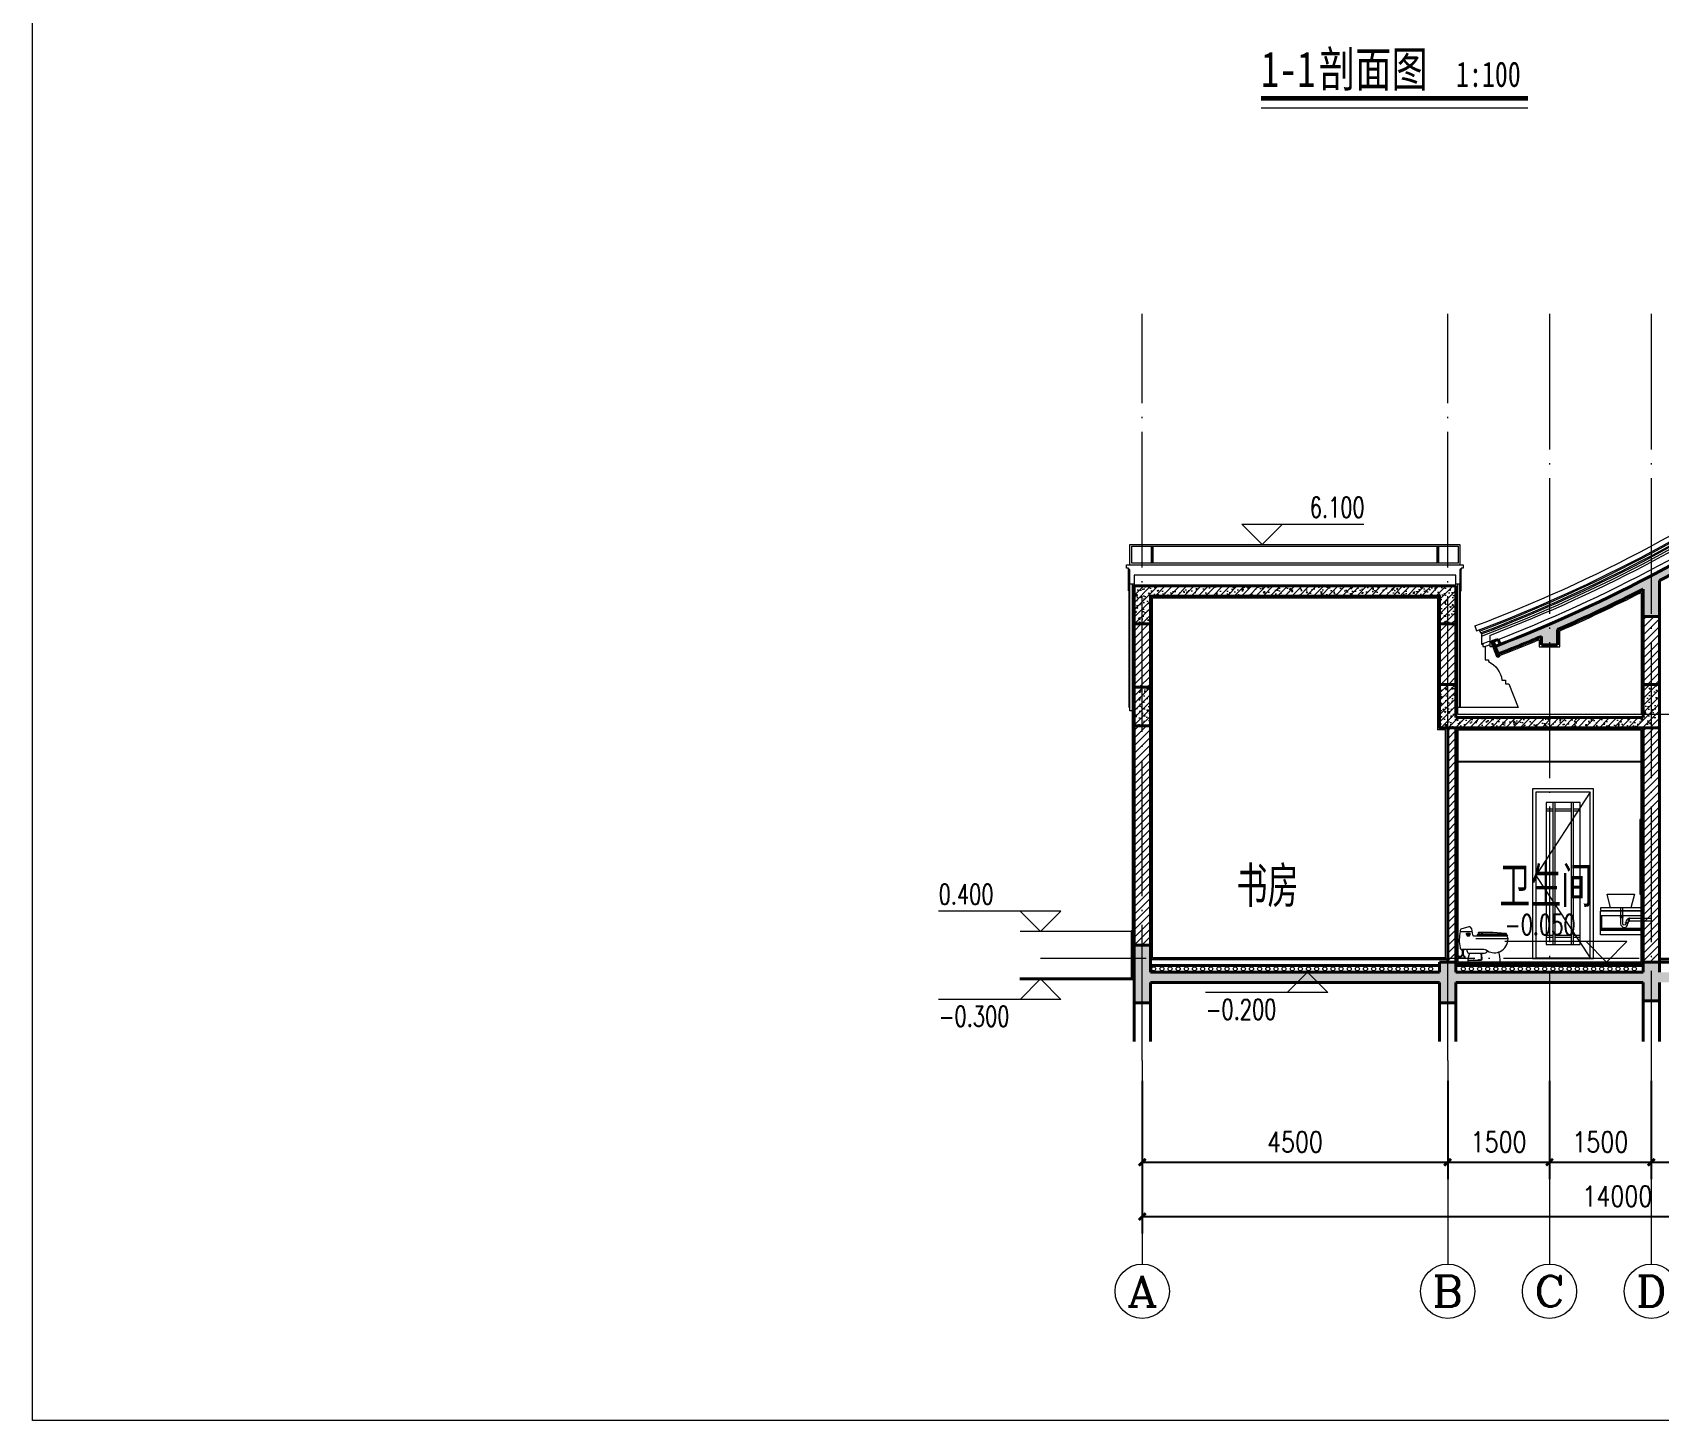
# Model space of a CAD drawing. Extents: x 577108 to 1042908, y 41950 to 81950.
# Drawn here: x 924108 to 948076, y 41950 to 62396 of the extents above; entities that cross this region are included whole.
import ezdxf
from ezdxf.enums import TextEntityAlignment as Align

# ---------------------------------------------------------------- set-up
doc = ezdxf.new("R2010")
doc.units = 0
doc.header["$LTSCALE"] = 1000
doc.header["$MEASUREMENT"] = 0
doc.linetypes.add('DOTE', pattern=[2.42, 2, -0.2, 0.02, -0.2])
doc.layers.get('0').update_dxf_attribs({"linetype": 'CONTINUOUS', "lineweight": 13})
doc.layers.get('Defpoints').update_dxf_attribs({"linetype": 'CONTINUOUS', "lineweight": 5})
for name, color, linetype, lineweight in [('AXIS', 3, 'CONTINUOUS', 15), ('AXIS_TEXT', 7, 'CONTINUOUS', 20), ('DIM_ELEV', 3, 'CONTINUOUS', 15), ('DIM_SYMB', 3, 'CONTINUOUS', 15), ('DOTE', 1, 'DOTE', 0), ('hatch', 8, 'CONTINUOUS', 5), ('LM-1', 7, 'CONTINUOUS', 18), ('LM-L', 7, 'CONTINUOUS', 15), ('LM-S', 8, 'CONTINUOUS', 5), ('PUB_TEXT', 7, 'CONTINUOUS', 20), ('wall', 2, 'CONTINUOUS', 40), ('姓名', 7, 'CONTINUOUS', 15)]:
    doc.layers.add(name, color=color, linetype=linetype, lineweight=lineweight)
doc.styles.add('_TCH_AXIS', font='COMPLEX', dxfattribs={"bigfont": 'GBCBIG'})
doc.styles.add('_TCH_DIM', font='SIMPLEX', dxfattribs={"bigfont": 'GBCBIG'})
doc.styles.add('COMPLEX', font='COMPLEX')
doc.styles.add('DIM_FONT', font='SIMPLEX.shx', dxfattribs={"width": 0.8, "bigfont": 'hztxt.shx'})
doc.styles.add('HZ', font='romanc.shx', dxfattribs={"width": 0.7, "bigfont": 'hzdx.shx'})
doc.styles.add('SIMHEI', font='simhei.ttf', dxfattribs={"width": 0.75, "height": 10})
doc.dimstyles.new('DIMN', dxfattribs={"dimtxt": 300, "dimasz": 100, "dimexe": 250, "dimexo": 300, "dimgap": 150, "dimtad": 1, "dimdec": 0, "dimzin": 0, "dimdsep": 46, "dimtxsty": 'DIM_FONT', "dimblk": 'ARCHTICK', "dimcen": 0.09, "dimclrt": 7, "dimazin": 2, "dimtfac": 1, "dimtdec": 0, "dimtix": 1, "dimtmove": 2, "dimatfit": 3, "dimldrblk": 'ARCHTICK', "dimfxl": 0, "dimtolj": 1, "dimtzin": 0, "dimarcsym": 0})
pattern_1 = [(45, (-205131.74, -412224.52), (-53.0330086, 53.0330086), []), (50, (-205131.74, -412224.52), (215.178055, -18.82564), [22.5, -247.5]), (355, (-205131.74, -412224.52), (-41.6254, 225.65764), [18, -198]), (100.4514, (-205113.8, -412226.09), (173.552815, 206.831863), [19.122057, -210.342634]), (46.1842, (-205131.74, -412164.52), (320.172315, -49.655704), [33.75, -371.25]), (96.6356, (-205105.06, -412168.66), (280.39881, 292.23536), [28.68309, -315.5139]), (351.1842, (-205131.74, -412164.52), (280.39858, 292.23558), [27, -297]), (21, (-205101.74, -412179.52), (179.072116, -120.785667), [22.5, -247.5]), (326, (-205101.74, -412179.52), (72.9946, 217.545014), [18, -198]), (71.4514, (-205086.81, -412189.58), (252.06679, 96.75915), [19.122057, -210.342634]), (37.5, (-205131.74, -412224.52), (3.6479566, 99.868156), [0, -195.6, 0, -201, 0, -198.75]), (7.5, (-205131.74, -412224.52), (78.920861, 118.323514), [0, -114.6, 0, -191.1, 0, -75.75]), (327.5, (-205198.64, -412224.52), (160.146731, -6.7664615), [0, -75, 0, -234, 0, -310.5]), (317.5, (-205228.64, -412224.52), (174.955851, 30.031495), [0, -97.5, 0, -155.4, 0, -220.5])]
pattern_2 = [(45, (-205131.74, -412167.22), (-56.427121, 56.427121), [])]

# ---------------------------------------------------------------- blocks, each defined once
blk = doc.blocks.new('A$C7166272C')
for p, q in [((0.021, 0.388), (0.021, 0.381)), ((0.423, 0.4), (0.428, 0.4)), ((0.705, 0.449), (0.526, 0.449))]:
    blk.add_line(p, q)
for points in [[(0, 0.343), (0.015, 0.381), (0.498, 0.381, 0.452407), (0.518, 0.399), (0.533, 0.488), (0.553, 0.513, -0.046574), (0.578, 0.519), (0.694, 0.485, -0.207476), (0.708, 0.464, -0.204688), (0.704, 0.449, -0.109219), (0.708, 0.21, -0.330637), (0.697, 0.191, -0.214946)], [(0.134, 0.149, -0.02347), (0.117, 0.156, -0.276251), (0, 0.343)], [(0.01, 0.388), (0.425, 0.388), (0.422, 0.404), (0.42, 0.406), (0.032, 0.406, 0.512256), (0.01, 0.388, 34.789207)], [(0.438, 0.431, 0.338278), (0.432, 0.438), (0.227, 0.438), (0.032, 0.424, 0.331183), (0.025, 0.412, 0.92908)], [(0.025, 0.412), (0.341, 0.412), (0.426, 0.423, 1.09972)], [(0.426, 0.423), (0.428, 0.423, 1.09972)], [(0.428, 0.423, 0.554982), (0.438, 0.431)], [(0.608, 0.423), (0.566, 0.423, 0.506757), (0.566, 0.399), (0.608, 0.399, 0.584139), (0.608, 0.423, 0.242594)], [(0.606, 0.399, -0.256656), (0.605, 0.387), (0.568, 0.387, -0.335782), (0.568, 0.399, -0.402773)], [(0.593, 0), (0.117, 0, -0.043518), (0.134, 0.149, -0.819136)], [(0.611, 0.19), (0.355, 0.188, 0.083581), (0.323, 0.177, -0.264858), (0.134, 0.149, -0.276251)], [(0.564, 0.13), (0.347, 0.13, -0.200975), (0.316, 0.142), (0.301, 0.162)], [(0.399, 0.025, -0.406941), (0.384, 0.044, -0.088056), (0.393, 0.13, -7.09789)], [(0.406, 0.129, 0.076758), (0.397, 0.055, 0.377292), (0.411, 0.025, -4.744103)], [(0.593, 0.025), (0.399, 0.025, -0.406941)], [(0.611, 0.19), (0.605, 0.154, -0.374797), (0.57, 0.13), (0.564, 0.13, -0.200975)], [(0.564, 0.13, -0.129959), (0.593, 0, -1.901239)], [(0.649, 0.191), (0.611, 0.19, 0.083581)], [(0.658, 0.091), (0.658, 0.09, -0.414214), (0.654, 0.086), (0.643, 0.086, 0.51908), (0.643, 0.059), (0.684, 0.059), (0.695, 0.061), (0.695, 0.065)], [(0.687, 0.191), (0.649, 0.191, 0.085781)], [(0.695, 0.083), (0.695, 0.086), (0.683, 0.086, -0.414214), (0.679, 0.09), (0.679, 0.091)], [(0.697, 0.191), (0.687, 0.191, 0.075528)], [(0.723, 0.082, -0.482556), (0.74, 0.096), (0.74, 0.073)], [(0.723, 0.083), (0.723, 0.065, 0.482556)], [(0.723, 0.065, 0.482556), (0.74, 0.051), (0.74, 0.074)]]:
    blk.add_lwpolyline(points, format="xyb")
for points in [[(0, 0.343), (0.476, 0.343)], [(0.426, 0.423), (0.431, 0.407)], [(0.438, 0.431), (0.443, 0.411)], [(0.645, 0.086), (0.645, 0.059)], [(0.661, 0.186), (0.653, 0.186), (0.649, 0.191)], [(0.661, 0.182), (0.658, 0.182), (0.658, 0.17), (0.661, 0.17)], [(0.661, 0.104), (0.658, 0.104), (0.658, 0.091)], [(0.658, 0.091), (0.679, 0.091)], [(0.661, 0.186), (0.661, 0.182)], [(0.676, 0.186), (0.661, 0.186)], [(0.676, 0.182), (0.661, 0.182)], [(0.661, 0.17), (0.676, 0.17)], [(0.661, 0.17), (0.661, 0.104)], [(0.676, 0.104), (0.661, 0.104)], [(0.668, 0.091), (0.668, 0.104)], [(0.669, 0.17), (0.669, 0.182)], [(0.687, 0.191), (0.684, 0.186), (0.676, 0.186)], [(0.676, 0.186), (0.676, 0.182)], [(0.679, 0.182), (0.676, 0.182)], [(0.676, 0.17), (0.679, 0.17), (0.679, 0.182)], [(0.676, 0.17), (0.676, 0.104)], [(0.679, 0.104), (0.676, 0.104)], [(0.679, 0.091), (0.679, 0.104)], [(0.695, 0.065), (0.695, 0.083)], [(0.695, 0.083), (0.723, 0.083)], [(0.723, 0.065), (0.695, 0.065)]]:
    blk.add_lwpolyline(points)
for centre, radius, start, end in [((0.44, 0.399), 0.012, 141.2046, 73.8334), ((0.44, 0.399), 0.012, 73.8334, 141.2046), ((0.429, 0.026), 0.0105, 357.2737, 182.7263), ((0.508, 0.025), 0.007, 0, 180)]:
    blk.add_arc(centre, radius, start, end)
blk = doc.blocks.new('_ArchTick')
at = {"color": 0, "linetype": 'ByBlock', "const_width": 0.4}
blk.add_lwpolyline([(-0.5, -0.5), (0.5, 0.5)], dxfattribs=at)
blk = doc.blocks.new('*D149')
at = {"layer": 'AXIS', "color": 0, "lineweight": -2, "transparency": 16777216}
for p, q in [((940456, 46954), (940456, 45504)), ((944956, 46954), (944956, 45504)), ((940456, 45754), (944956, 45754))]:
    blk.add_line(p, q, dxfattribs=at)
at = {"layer": 'Defpoints', "color": 0, "transparency": 16777216}
for p in [(940456, 47254), (944956, 47254), (944956, 45754)]:
    blk.add_point(p, dxfattribs=at)
at = {"layer": 'AXIS', "color": 0, "lineweight": -2, "transparency": 16777216, "xscale": 100, "yscale": 100, "zscale": 100, "rotation": 180}
blk.add_blockref('_ArchTick', (940456, 45754), dxfattribs=at)
at = {"layer": 'AXIS', "color": 0, "lineweight": -2, "transparency": 16777216, "xscale": 100, "yscale": 100, "zscale": 100}
blk.add_blockref('_ArchTick', (944956, 45754), dxfattribs=at)
at = {"layer": 'AXIS', "color": 7, "transparency": 16777216, "insert": (942706, 46054), "char_height": 300, "attachment_point": 5, "style": 'DIM_FONT'}
blk.add_mtext('\\A1;4500', dxfattribs=at)
blk = doc.blocks.new('*D150')
at = {"layer": 'AXIS', "color": 0, "lineweight": -2, "transparency": 16777216}
for p, q in [((944956, 46954), (944956, 45504)), ((946456, 46954), (946456, 45504)), ((944956, 45754), (946456, 45754))]:
    blk.add_line(p, q, dxfattribs=at)
at = {"layer": 'Defpoints', "color": 0, "transparency": 16777216}
for p in [(944956, 47254), (946456, 47254), (946456, 45754)]:
    blk.add_point(p, dxfattribs=at)
at = {"layer": 'AXIS', "color": 0, "lineweight": -2, "transparency": 16777216, "xscale": 100, "yscale": 100, "zscale": 100, "rotation": 180}
blk.add_blockref('_ArchTick', (944956, 45754), dxfattribs=at)
at = {"layer": 'AXIS', "color": 0, "lineweight": -2, "transparency": 16777216, "xscale": 100, "yscale": 100, "zscale": 100}
blk.add_blockref('_ArchTick', (946456, 45754), dxfattribs=at)
at = {"layer": 'AXIS', "color": 7, "transparency": 16777216, "insert": (945706, 46054), "char_height": 300, "attachment_point": 5, "style": 'DIM_FONT'}
blk.add_mtext('\\A1;1500', dxfattribs=at)
blk = doc.blocks.new('*D151')
at = {"layer": 'AXIS', "color": 0, "lineweight": -2, "transparency": 16777216}
for p, q in [((946456, 46954), (946456, 45504)), ((947956, 46954), (947956, 45504)), ((946456, 45754), (947956, 45754))]:
    blk.add_line(p, q, dxfattribs=at)
at = {"layer": 'Defpoints', "color": 0, "transparency": 16777216}
for p in [(946456, 47254), (947956, 47254), (947956, 45754)]:
    blk.add_point(p, dxfattribs=at)
at = {"layer": 'AXIS', "color": 0, "lineweight": -2, "transparency": 16777216, "xscale": 100, "yscale": 100, "zscale": 100, "rotation": 180}
blk.add_blockref('_ArchTick', (946456, 45754), dxfattribs=at)
at = {"layer": 'AXIS', "color": 0, "lineweight": -2, "transparency": 16777216, "xscale": 100, "yscale": 100, "zscale": 100}
blk.add_blockref('_ArchTick', (947956, 45754), dxfattribs=at)
at = {"layer": 'AXIS', "color": 7, "transparency": 16777216, "insert": (947206, 46054), "char_height": 300, "attachment_point": 5, "style": 'DIM_FONT'}
blk.add_mtext('\\A1;1500', dxfattribs=at)
blk = doc.blocks.new('*D152')
at = {"layer": 'AXIS', "color": 0, "lineweight": -2, "transparency": 16777216}
for p, q in [((947956, 46954), (947956, 45504)), ((952956, 46954), (952956, 45504)), ((947956, 45754), (952956, 45754))]:
    blk.add_line(p, q, dxfattribs=at)
at = {"layer": 'Defpoints', "color": 0, "transparency": 16777216}
for p in [(947956, 47254), (952956, 47254), (952956, 45754)]:
    blk.add_point(p, dxfattribs=at)
at = {"layer": 'AXIS', "color": 0, "lineweight": -2, "transparency": 16777216, "xscale": 100, "yscale": 100, "zscale": 100, "rotation": 180}
blk.add_blockref('_ArchTick', (947956, 45754), dxfattribs=at)
at = {"layer": 'AXIS', "color": 0, "lineweight": -2, "transparency": 16777216, "xscale": 100, "yscale": 100, "zscale": 100}
blk.add_blockref('_ArchTick', (952956, 45754), dxfattribs=at)
at = {"layer": 'AXIS', "color": 7, "transparency": 16777216, "insert": (950456, 46054), "char_height": 300, "attachment_point": 5, "style": 'DIM_FONT'}
blk.add_mtext('\\A1;5000', dxfattribs=at)
blk = doc.blocks.new('*D155')
at = {"layer": 'AXIS', "color": 0, "lineweight": -2, "transparency": 16777216}
for p, q in [((940456, 46954), (940456, 44704)), ((954456, 46954), (954456, 44704)), ((940456, 44954), (954456, 44954))]:
    blk.add_line(p, q, dxfattribs=at)
at = {"layer": 'Defpoints', "color": 0, "transparency": 16777216}
for p in [(940456, 47254), (954456, 47254), (954456, 44954)]:
    blk.add_point(p, dxfattribs=at)
at = {"layer": 'AXIS', "color": 0, "lineweight": -2, "transparency": 16777216, "xscale": 100, "yscale": 100, "zscale": 100, "rotation": 180}
blk.add_blockref('_ArchTick', (940456, 44954), dxfattribs=at)
at = {"layer": 'AXIS', "color": 0, "lineweight": -2, "transparency": 16777216, "xscale": 100, "yscale": 100, "zscale": 100}
blk.add_blockref('_ArchTick', (954456, 44954), dxfattribs=at)
at = {"layer": 'AXIS', "color": 7, "transparency": 16777216, "insert": (947456, 45254), "char_height": 300, "attachment_point": 5, "style": 'DIM_FONT'}
blk.add_mtext('\\A1;14000', dxfattribs=at)
blk = doc.blocks.new('_AXISO')
blk.add_circle((0, 0), 0.5)
at = {"layer": 'AXIS_TEXT', "style": 'COMPLEX', "width": 1.041667}
blk.add_attdef('A', text='', height=0.56, dxfattribs=at).set_placement((-0.25, -0.28), (0.25, -0.28), align=Align.FIT)

msp = doc.modelspace()

# ---------------------------------------------------------------- hatches: boundary and pattern name
at = {"layer": 'hatch'}
h = msp.add_hatch(dxfattribs=at)
h.set_pattern_fill('钢筋混凝土', color=256, scale=30, style=0)
h.set_pattern_definition(pattern_1)
edge = h.paths.add_edge_path()
edge.add_line((950356.1026, 56403.5881), (950556.1026, 56403.5881))
edge.add_line((950556.1026, 56403.5881), (950556.1026, 55853.5881))
edge.add_arc((963161.6909, 73884.0941), 22000, 235.04161742, 248.94002915)
edge.add_line((955256.1026, 53353.5881), (955212.9812, 53241.6036))
edge.add_arc((963161.6909, 73884.0941), 22120, 247.16137844, 248.94002915, ccw=False)
edge.add_line((954576.1026, 53498.2638), (954576.1026, 53329.819))
edge.add_line((954576.1026, 53329.819), (954336.1026, 53329.819))
edge.add_line((954336.1026, 53329.819), (954336.1026, 53601.0127))
edge.add_arc((963161.6909, 73884.0941), 22120, 242.87399931, 246.48514556, ccw=False)
edge.add_line((953076.1026, 54197.1616), (953076.1026, 53283.5881))
edge.add_line((953076.1026, 53283.5881), (952836.1026, 53283.5881))
edge.add_line((952836.1026, 53283.5881), (952836.1026, 54321.9718))
edge.add_arc((963161.6909, 73884.0941), 22120, 234.9428175, 242.17330393, ccw=False)
edge.add_arc((937750.5143, 73884.0941), 22120, 297.82669607, 305.0571825, ccw=False)
edge.add_line((948076.1026, 54321.9718), (948076.1026, 53794.4566))
edge.add_line((948076.1026, 53794.4566), (947836.1026, 53794.4566))
edge.add_line((947836.1026, 53794.4566), (947836.1026, 54197.1616))
edge.add_arc((937750.5143, 73884.0941), 22120, 293.51485444, 297.12600069, ccw=False)
edge.add_line((946576.1026, 53601.0127), (946576.1026, 53376.3197))
edge.add_arc((938192.4657, 73028.9504), 21366.1241, 293.09747489, 293.10266273, ccw=False)
edge.add_line((946574.3231, 53375.5607), (946336.1026, 53375.5607))
edge.add_line((946336.1026, 53375.5607), (946336.1026, 53498.2638))
edge.add_arc((937750.5143, 73884.0941), 22120, 291.05997085, 292.83862156, ccw=False)
edge.add_line((945699.224, 53241.6036), (945656.1026, 53353.5881))
edge.add_arc((937750.5143, 73884.0941), 22000, 291.05997085, 304.95838258)
edge.add_line((950356.1026, 55853.5881), (950356.1026, 56403.5881))
h = msp.add_hatch(dxfattribs=at)
h.set_pattern_fill('钢筋混凝土', color=256, scale=30, style=0)
h.set_pattern_definition(pattern_1)
h.paths.add_polyline_path([(940336.095, 54244.1068), (945076.095, 54244.1068), (945076.095, 53684.4002), (944836.095, 53684.4002), (944836.095, 54094.1068), (940576.095, 54094.1068), (940576.095, 53684.4002), (940336.095, 53684.4002)])
h = msp.add_hatch(dxfattribs=at)
h.set_pattern_fill('普通砖', color=256, scale=30, style=0)
h.set_pattern_definition(pattern_2)
h.paths.add_polyline_path([(947956.1026, 53794.4566), (947956.1026, 52793.5881), (947836.1026, 52793.5881), (947836.1026, 53794.4566)])
h.paths.add_polyline_path([(947956.1026, 52793.5881), (947956.1026, 53794.4566), (948076.095, 53794.4566), (948076.095, 52793.5881)])
h = msp.add_hatch(dxfattribs=at)
h.set_pattern_fill('普通砖', color=256, scale=30, style=0)
h.set_pattern_definition(pattern_2)
h.paths.add_polyline_path([(940336.095, 53684.4002), (940576.095, 53684.4002), (940576.095, 52753.5881), (940336.095, 52753.5881)])
h = msp.add_hatch(dxfattribs=at)
h.set_pattern_fill('普通砖', color=256, scale=30, style=0)
h.set_pattern_definition(pattern_2)
h.paths.add_polyline_path([(945076.095, 52793.5881), (944836.095, 52793.5881), (944836.095, 53684.4002), (945076.095, 53684.4002)])
h = msp.add_hatch(dxfattribs=at)
h.set_pattern_fill('钢筋混凝土', color=256, scale=30, style=0)
h.set_pattern_definition(pattern_1)
h.paths.add_polyline_path([(940336.095, 52753.5881), (940576.095, 52753.5881), (940576.095, 52183.5881), (940336.095, 52183.5881)])
h = msp.add_hatch(dxfattribs=at)
h.set_pattern_fill('钢筋混凝土', color=256, scale=30, style=0)
h.set_pattern_definition(pattern_1)
h.paths.add_polyline_path([(944836.095, 52793.5881), (945076.095, 52793.5881), (945076.095, 52303.5881), (947836.1026, 52303.5881), (947836.1026, 52793.5881), (948076.095, 52793.5881), (948076.095, 52153.5881), (944836.095, 52153.5881)])
h = msp.add_hatch(dxfattribs=at)
h.set_pattern_fill('普通砖', color=256, scale=30, style=0)
h.set_pattern_definition(pattern_2)
h.paths.add_polyline_path([(940576.095, 48953.5881), (940336.095, 48953.5881), (940336.095, 52183.5881), (940576.095, 52183.5881)])
h = msp.add_hatch(dxfattribs=at)
h.set_pattern_fill('普通砖', color=256, scale=30, style=0)
h.set_pattern_definition(pattern_2)
h.paths.add_polyline_path([(944956.095, 52153.5881), (945076.095, 52153.5881), (945076.095, 48703.5881), (944956.095, 48703.5881)])
h = msp.add_hatch(dxfattribs=at)
h.set_pattern_fill('普通砖', color=256, scale=30, style=0)
h.set_pattern_definition([(225, (919465.03, 87607.55), (-56.42712, 56.42712), [])])
h.paths.add_polyline_path([(947836.095, 52153.5881), (948076.095, 52153.5881), (948076.095, 48703.5881), (947836.095, 48703.5881)])
h = msp.add_hatch(dxfattribs=at)
h.set_pattern_fill('天然石材', color=256, scale=10, style=0)
h.set_pattern_definition([(45, (-205131.737, -412205.42), (-37.6180808, 37.6180808), []), (45, (-205113.237, -412224.52), (-37.6180808, 37.6180808), [21, -12])])
h.paths.add_polyline_path([(940306.095, 48453.5881), (940336.095, 48453.5881), (940336.095, 49153.5881), (940306.095, 49153.5881)])
h = msp.add_hatch(dxfattribs=at)
h.set_pattern_fill('钢筋混凝土', color=256, scale=30, style=0)
h.set_pattern_definition(pattern_1)
h.paths.add_polyline_path([(940336.095, 48103.5881), (940336.095, 48953.5881), (940576.095, 48953.5881), (940576.095, 48553.5881), (944836.095, 48553.5881), (944836.095, 48703.5881), (945076.095, 48703.5881), (945076.095, 48553.5881), (947836.095, 48553.5881), (947836.095, 48703.5881), (948076.095, 48703.5881), (948076.095, 48553.5881), (952836.1026, 48553.5881), (952836.1026, 48703.5881), (953026.1026, 48703.5881), (953026.1026, 48618.5881), (955226.1026, 48618.5881), (955226.1026, 48468.5881), (954576.1026, 48468.5881), (954576.1026, 48133.5881), (954336.1026, 48133.5881), (954336.1026, 48468.5881), (953076.1026, 48468.5881), (953076.1026, 48133.5881), (952836.1026, 48133.5881), (952836.1026, 48403.5881), (948076.095, 48403.5881), (948076.095, 48133.5881), (947836.1026, 48133.5881), (947836.1026, 48403.5881), (945076.095, 48403.5881), (945076.095, 48103.5881), (944836.095, 48103.5881), (944836.095, 48403.5881), (940576.095, 48403.5881), (940576.095, 48103.5881)])

# ---------------------------------------------------------------- linework, layer by layer
for p, q in [((947806.1026, 54148.146), (947806.1026, 52353.5881)), ((946306.1026, 53453.1419), (946306.1026, 53345.5607)), ((946606.1026, 53345.5607), (946606.1026, 53581.3589)), ((946306.1026, 53345.5607), (946606.1026, 53345.5607))]:
    msp.add_line(p, q)
at = {"color": 1, "ltscale": 0.5}
for p, q in [((947943.2023, 49342.2773), (947631.0255, 49342.2773)), ((947631.0255, 49310.2773), (947943.2023, 49310.2773))]:
    msp.add_line(p, q, dxfattribs=at)
for points in [[(953056.1026, 48618.5881), (953056.1026, 48753.5881), (948076.095, 48753.5881)], [(953036.1026, 48618.5881), (953036.1026, 48733.5881), (948076.095, 48733.5881)]]:
    msp.add_lwpolyline(points)
for centre in [(940626.095, 48603.5881), (940746.095, 48603.5881), (940866.095, 48603.5881), (940986.095, 48603.5881), (941106.095, 48603.5881), (941226.095, 48603.5881), (941346.095, 48603.5881), (941466.095, 48603.5881), (941586.095, 48603.5881), (941706.095, 48603.5881), (941826.095, 48603.5881), (941946.095, 48603.5881), (942066.095, 48603.5881), (942186.095, 48603.5881), (942306.095, 48603.5881), (942426.095, 48603.5881), (942546.095, 48603.5881), (942666.095, 48603.5881), (942786.095, 48603.5881), (942906.095, 48603.5881), (943026.095, 48603.5881), (943146.095, 48603.5881), (943266.095, 48603.5881), (943386.095, 48603.5881), (943506.095, 48603.5881), (943626.095, 48603.5881), (943746.095, 48603.5881), (943866.095, 48603.5881), (943986.095, 48603.5881), (944106.095, 48603.5881), (944226.095, 48603.5881), (944346.095, 48603.5881), (944466.095, 48603.5881), (944586.095, 48603.5881), (944706.095, 48603.5881), (945186.095, 48603.5881), (945306.095, 48603.5881), (945426.095, 48603.5881), (945546.095, 48603.5881), (945666.095, 48603.5881), (945786.095, 48603.5881), (945906.095, 48603.5881), (946026.095, 48603.5881), (946146.095, 48603.5881), (946266.095, 48603.5881), (946386.095, 48603.5881), (946506.095, 48603.5881), (946626.095, 48603.5881), (946746.095, 48603.5881), (946866.095, 48603.5881), (946986.095, 48603.5881), (947106.095, 48603.5881), (947226.095, 48603.5881), (947346.095, 48603.5881), (947466.095, 48603.5881), (947586.095, 48603.5881), (947706.095, 48603.5881)]:
    msp.add_circle(centre, 30)
for centre, radius, start, end in [((937750.5143, 73884.0941), 22150, 293.56572766, 296.99912529), ((937751.2327, 73882.9235), 22148.6292, 291.05932471, 292.72125678)]:
    msp.add_arc(centre, radius, start, end)
at = {"layer": 'AXIS'}
for p, q in [((940456.1026, 47253.5881), (940456.1026, 44253.5881)), ((944956.1026, 47253.5881), (944956.1026, 44253.5881)), ((946456.1026, 47253.5881), (946456.1026, 44253.5881)), ((947956.1026, 47253.5881), (947956.1026, 44253.5881))]:
    msp.add_line(p, q, dxfattribs=at)
at = {"layer": 'DIM_ELEV'}
for p, q in [((942223.2337, 54853.5881), (941923.2337, 55153.5881)), ((941923.2337, 55153.5881), (943723.2337, 55153.5881)), ((942223.2337, 54853.5881), (942523.2337, 55153.5881)), ((941577.3677, 54853.5881), (942523.2337, 54853.5881)), ((947806.1026, 52353.5881), (949106.1026, 52353.5881)), ((939256.1026, 49453.5881), (937456.1026, 49453.5881)), ((938956.1026, 49153.5881), (938656.1026, 49453.5881)), ((938956.1026, 49153.5881), (939256.1026, 49453.5881)), ((940306.095, 49153.5881), (938656.1026, 49153.5881)), ((947597.4467, 49003.5881), (945797.4467, 49003.5881)), ((947297.4467, 48703.5881), (946997.4467, 49003.5881)), ((947297.4467, 48703.5881), (947597.4467, 49003.5881)), ((938956.1026, 48453.5881), (938656.1026, 48153.5881)), ((938956.1026, 48453.5881), (939256.1026, 48153.5881)), ((942889.3568, 48553.5881), (942589.3568, 48253.5881)), ((942889.3568, 48553.5881), (943189.3568, 48253.5881)), ((943189.3568, 48253.5881), (941389.3568, 48253.5881)), ((939256.1026, 48153.5881), (937456.1026, 48153.5881))]:
    msp.add_line(p, q, dxfattribs=at)
at = {"layer": 'DIM_SYMB', "const_width": 70}
msp.add_lwpolyline([(942207.6877, 61426.27), (946138.7637, 61426.27)], dxfattribs=at)
at = {"layer": 'DIM_SYMB'}
msp.add_lwpolyline([(942207.6877, 61286.27), (946138.7637, 61286.27)], dxfattribs=at)
at = {"layer": 'DOTE'}
for p, q in [((940456.1026, 47253.5881), (940456.1026, 58253.5881)), ((944956.1026, 47253.5881), (944956.1026, 58253.5881)), ((946456.1026, 58253.5881), (946456.1026, 47253.5881)), ((947956.1026, 58253.5881), (947956.1026, 47253.5881)), ((957456.1026, 48753.5881), (938956.1026, 48753.5881))]:
    msp.add_line(p, q, dxfattribs=at)
at = {"layer": 'hatch', "color": 8}
for p, q in [((946506.095, 51053.5881), (946506.095, 48963.5881)), ((946536.095, 51053.5881), (946536.095, 48963.5881)), ((946776.095, 51053.5881), (946776.095, 48963.5881)), ((946806.095, 51053.5881), (946806.095, 48963.5881)), ((946506.095, 50953.5881), (946406.095, 50953.5881)), ((946506.095, 50923.5881), (946406.095, 50923.5881)), ((946776.095, 50953.5881), (946536.095, 50953.5881)), ((946776.095, 50923.5881), (946536.095, 50923.5881)), ((946906.095, 50953.5881), (946806.095, 50953.5881)), ((946906.095, 50923.5881), (946806.095, 50923.5881)), ((947806.095, 49453.5881), (947206.095, 49453.5881)), ((947206.095, 49103.5881), (947206.095, 49453.5881)), ((947806.095, 49383.5881), (947206.095, 49383.5881)), ((947226.095, 49178.5881), (947226.095, 49383.5881)), ((947503.3421, 49503.5881), (947503.3421, 49371.5881)), ((947535.3421, 49371.5881), (947535.3421, 49503.5881)), ((947806.095, 49178.5881), (947206.095, 49178.5881)), ((947206.095, 49173.5881), (947806.095, 49173.5881)), ((947806.095, 49198.5881), (947226.095, 49198.5881)), ((947579.3421, 49288.8081), (947579.3421, 49286.8318)), ((947579.3421, 49286.8318), (947611.3421, 49286.8318)), ((947611.3421, 49286.8318), (947611.3421, 49288.8081)), ((946506.095, 49093.5881), (946406.095, 49093.5881)), ((946506.095, 49063.5881), (946406.095, 49063.5881)), ((946776.095, 49093.5881), (946536.095, 49093.5881)), ((946776.095, 49063.5881), (946536.095, 49063.5881)), ((946906.095, 49093.5881), (946806.095, 49093.5881)), ((946906.095, 49063.5881), (946806.095, 49063.5881)), ((947806.095, 49103.5881), (947206.095, 49103.5881)), ((946256.095, 48763.5881), (947056.095, 48763.5881))]:
    msp.add_line(p, q, dxfattribs=at)
for points in [[(947106.095, 48753.5881), (947106.095, 51253.5881), (946206.095, 51253.5881), (946206.095, 48753.5881)], [(946906.095, 48963.5881), (946906.095, 51053.5881), (946406.095, 51053.5881), (946406.095, 48963.5881)], [(947706.095, 49703.5881), (947656.095, 49503.5881), (947356.095, 49503.5881), (947306.095, 49703.5881)]]:
    msp.add_lwpolyline(points, close=True, dxfattribs=at)
for points in [[(947056.095, 48753.5881), (947056.095, 51203.5881), (946256.095, 51203.5881), (946256.095, 48753.5881)], [(947056.095, 51203.5881), (946256.095, 49978.5881), (947056.095, 48763.5881)], [(947806.095, 50803.5881), (947786.095, 50803.5881), (947786.095, 49703.5881), (947806.095, 49703.5881)], [(947806.095, 49503.5881), (947206.095, 49503.5881), (947206.095, 49463.5881), (947806.095, 49463.5881)], [(947216.095, 49453.5881), (947216.095, 49463.5881)]]:
    msp.add_lwpolyline(points, dxfattribs=at)
for points in [[(947498.8421, 49361.0881), (947537.8421, 49361.0881, 0.4142135624), (947539.8421, 49363.0881), (947539.8421, 49371.5881), (947496.8421, 49371.5881), (947496.8421, 49363.0881, 0.4142135624)], [(947615.8421, 49276.3318), (947615.8421, 49275.5381), (947574.8421, 49275.5381), (947574.8421, 49276.3318), (947573.8421, 49276.3318), (947573.8421, 49284.8318, -0.4142135624), (947575.8421, 49286.8318), (947614.8421, 49286.8318, -0.4142135624), (947616.8421, 49284.8318), (947616.8421, 49276.3318)], [(947632.8399, 49305.8081), (947633.6336, 49305.8081), (947633.6336, 49346.8081), (947632.8399, 49346.8081), (947632.8399, 49347.8081), (947624.3399, 49347.8081, 0.4142135624), (947622.3399, 49345.8081), (947622.3399, 49306.8081, 0.4142135624), (947624.3399, 49304.8081), (947632.8399, 49304.8081)]]:
    msp.add_lwpolyline(points, format="xyb", close=True, dxfattribs=at)
at = {"layer": 'hatch', "color": 8, "flags": 128}
for points in [[(947503.3421, 49361.0881), (947503.3421, 49279.9799), (947504.3421, 49276.0669), (947504.3421, 49267.5669, 1), (947611.3421, 49267.5669), (947611.3421, 49276.0669), (947612.3421, 49277.0669)], [(947578.3421, 49277.0669), (947579.3421, 49276.0669), (947579.3421, 49267.5669, -1), (947536.3421, 49267.5669), (947536.3421, 49276.0669), (947537.3421, 49279.9799), (947537.3421, 49361.0881)]]:
    msp.add_lwpolyline(points, format="xyb", dxfattribs=at)
at = {"layer": 'hatch', "color": 8}
for radius, start in [(53.5, 91.94594539), (21.5, 102.26591147)]:
    msp.add_arc((947632.8421, 49288.8081), radius, start, 179.99999997, dxfattribs=at)
at = {"layer": 'LM-1'}
for p, q in [((945146.095, 52453.5881), (945146.095, 54308.6837)), ((940606.095, 48753.5881), (940606.095, 54064.1068)), ((944806.095, 54064.1068), (940606.095, 54064.1068)), ((944806.095, 54064.1068), (944806.095, 52123.5881)), ((945106.095, 52353.5881), (947806.1026, 52353.5881)), ((944926.095, 52123.5881), (944806.095, 52123.5881)), ((945106.095, 52123.5881), (947806.095, 52123.5881)), ((947806.095, 48703.5881), (947806.095, 52123.5881)), ((945106.095, 51663.5881), (947806.095, 51663.5881)), ((945106.095, 51653.5881), (947806.095, 51653.5881))]:
    msp.add_line(p, q, dxfattribs=at)
for points in [[(940276.095, 54553.5881), (940276.095, 54853.5881), (945136.095, 54853.5881), (945136.095, 54553.5881)], [(940301.095, 54578.5881), (940301.095, 54828.5881), (945111.095, 54828.5881), (945111.095, 54578.5881), (940301.095, 54578.5881)], [(940336.095, 54268.8559), (940276.095, 54268.8559), (940276.095, 54483.5881), (940256.095, 54483.5881), (940256.095, 54503.5881), (940226.095, 54503.5881), (940226.095, 54553.5881), (945186.095, 54553.5881), (945186.095, 54503.5881), (945156.095, 54503.5881), (945156.095, 54483.5881), (945136.095, 54483.5881), (945136.095, 54268.8559), (945076.095, 54268.8559)], [(940266.095, 54173.3009), (940256.095, 54173.3009), (940256.095, 54503.5881)], [(945146.095, 54173.3009), (945156.095, 54173.3009), (945156.095, 54503.5881)], [(940306.095, 52403.5881), (940276.095, 52403.5881), (940276.095, 54268.8559)], [(940306.095, 54268.8559), (940306.095, 48453.5881)], [(945076.095, 54244.1068), (945076.095, 54403.5881), (940336.095, 54403.5881), (940336.095, 54244.1068)], [(945106.095, 52353.5881), (945106.095, 54268.8559)], [(945136.095, 52453.5881), (945136.095, 54268.8559)], [(944926.095, 48753.5881), (944926.095, 52123.5881)], [(945106.095, 52123.5881), (945106.095, 48703.5881)], [(944956.095, 48733.5881), (940576.095, 48733.5881)], [(947836.095, 48683.5881), (945076.095, 48683.5881)], [(947806.095, 48703.5881), (945106.095, 48703.5881)]]:
    msp.add_lwpolyline(points, dxfattribs=at)
msp.add_lwpolyline([(940276.095, 52453.5881), (940266.095, 52453.5881), (940266.095, 54308.6837, -0.1474768248), (940276.095, 54341.8499)], format="xyb", dxfattribs=at)
msp.add_arc((945086.095, 54308.6837), 60, 0, 33.55730977, dxfattribs=at)
at = {"layer": 'LM-L'}
for p, q in [((945576.4205, 53515.7954), (945576.4205, 53353.5881)), ((945576.4205, 53353.5881), (945606.4205, 53353.5881)), ((945606.4205, 53420.1957), (945606.4205, 53353.5881))]:
    msp.add_line(p, q, dxfattribs=at)
for radius, start, end in [(21820, 291.01777007, 305.28949557), (21920, 291.00134596, 305.10470661)]:
    msp.add_arc((937750.5143, 73884.0941), radius, start, end, dxfattribs=at)
at = {"layer": 'LM-S'}
for p, q in [((945356.1026, 53653.5881), (945382.4951, 53583.3853)), ((945419.8375, 53597.4633), (945437.5186, 53550.6939)), ((945456.1026, 53536.3417), (945456.1026, 53383.5881)), ((945456.1716, 53557.7554), (945463.2612, 53539.0541)), ((945456.1026, 53383.5881), (945476.1026, 53383.5881)), ((945476.1026, 53394.2376), (945476.1026, 53353.5881)), ((945476.1026, 53353.5881), (945509.9957, 53353.5881))]:
    msp.add_line(p, q, dxfattribs=at)
msp.add_lwpolyline([(924108.4301, 81950.2272), (973508.4301, 81950.2272), (973508.4301, 41950.2272), (924108.4301, 41950.2272)], close=True, dxfattribs=at)
msp.add_lwpolyline([(945506.1026, 53353.5881), (945506.1026, 53153.5881), (945556.1026, 53153.5881), (945556.1026, 53128.5881, -0.2592016427), (945756.1026, 52853.5881), (945806.1026, 52853.5881), (945806.1026, 52803.5881), (945856.1026, 52803.5881), (945996.1026, 52453.5881), (945106.095, 52453.5881)], format="xyb", dxfattribs=at)
for radius, start, end in [(21612.9208, 290.60357584, 305.67897427), (21687.9208, 290.60357584, 305.53683493), (21707.9208, 290.709006, 305.49913932), (21737.9208, 290.709006, 305.44275897), (21757.9208, 290.74141694, 305.4052803), (21787.9208, 290.71154423, 305.34922387), (21897.9208, 290.65867668, 290.93945614), (21947.9208, 290.70402847, 290.88951817)]:
    msp.add_arc((937750.5143, 73884.0941), radius, start, end, dxfattribs=at)
at = {"layer": 'wall', "color": 8}
for p, q in [((940601.095, 54828.5881), (940601.095, 54578.5881)), ((944811.095, 54828.5881), (944811.095, 54578.5881))]:
    msp.add_line(p, q, dxfattribs=at)
at = {"layer": 'wall'}
for p, q in [((947836.1026, 54197.1616), (947836.1026, 52303.5881)), ((948076.095, 54321.9678), (948076.095, 48553.5881)), ((947836.1026, 53794.4566), (948076.095, 53794.4566)), ((940336.095, 53684.4002), (940336.095, 52753.5881)), ((940576.095, 53684.4002), (940576.095, 52753.5881)), ((944836.095, 53684.4002), (944836.095, 52793.5881)), ((945076.095, 53684.4002), (945076.095, 52303.5881)), ((945701.6878, 53457.0228), (945730.7067, 53382.4715)), ((946336.1026, 53498.2638), (946336.1026, 53375.5607)), ((946576.1026, 53376.3197), (946576.1026, 53601.0127)), ((945627.355, 53428.2445), (945699.224, 53241.6036)), ((946336.1026, 53375.5607), (946576.095, 53375.5607)), ((944836.095, 52793.5881), (945076.095, 52793.5881)), ((947836.1026, 52793.5881), (948076.1026, 52793.5881)), ((945076.095, 52303.5881), (947836.1026, 52303.5881)), ((940336.095, 47533.5881), (940336.095, 52183.5881)), ((940576.095, 48553.5881), (940576.095, 52183.5881)), ((944956.095, 48703.5881), (944956.095, 52153.5881)), ((945076.095, 48553.5881), (945076.095, 52153.5881)), ((947836.095, 52153.5881), (947836.095, 48553.5881)), ((940336.095, 48953.5881), (940576.095, 48953.5881)), ((945076.095, 48703.5881), (944836.095, 48703.5881)), ((944836.095, 48703.5881), (944836.095, 48553.5881)), ((953026.1026, 48703.5881), (947836.095, 48703.5881)), ((938652.9898, 48453.5881), (940336.095, 48453.5881)), ((944836.095, 48653.5881), (940576.095, 48653.5881)), ((944836.095, 48553.5881), (940576.095, 48553.5881)), ((947836.095, 48653.5881), (945076.095, 48653.5881)), ((947836.095, 48553.5881), (945076.095, 48553.5881)), ((944836.095, 48403.5881), (940576.095, 48403.5881)), ((940576.095, 47533.5881), (940576.095, 48403.5881)), ((944836.095, 48403.5881), (944836.095, 47533.5881)), ((947836.1026, 48403.5881), (945076.095, 48403.5881)), ((945076.095, 47533.5881), (945076.095, 48403.5881)), ((947836.1026, 47533.5881), (947836.1026, 48403.5881)), ((948076.095, 48403.5881), (948076.1026, 47533.5881)), ((940576.095, 48103.5881), (940336.095, 48103.5881)), ((944836.095, 48103.5881), (945076.095, 48103.5881)), ((948076.095, 48133.5881), (947836.095, 48133.5881))]:
    msp.add_line(p, q, dxfattribs=at)
for points in [[(945076.095, 54244.1068), (945076.095, 53684.4002), (944836.095, 53684.4002), (944836.095, 54094.1068), (940576.095, 54094.1068), (940576.095, 53684.4002), (940336.095, 53684.4002), (940336.095, 54244.1068), (945076.095, 54244.1068)], [(945627.355, 53428.2445), (945608.6909, 53421.0576), (945691.337, 53206.4289), (945710.0011, 53213.6158)], [(940576.095, 52753.5881), (940576.095, 52183.5881), (940336.095, 52183.5881), (940336.095, 52753.5881)], [(940336.095, 49153.5881), (940306.095, 49153.5881), (940306.095, 48453.5881), (940336.095, 48453.5881)]]:
    msp.add_lwpolyline(points, close=True, dxfattribs=at)
msp.add_lwpolyline([(944836.095, 52793.5881), (944836.095, 52153.5881), (948076.095, 52153.5881)], dxfattribs=at)
at = {"layer": 'wall', "color": 2}
msp.add_lwpolyline([(944926.095, 48753.5881), (940606.095, 48753.5881)], dxfattribs=at)
at = {"layer": 'wall'}
for radius, start, end in [(22000, 291.05997085, 304.95838256), (22120, 297.82669607, 305.05718249), (22120, 293.51485443, 297.1260007), (21920, 291.05997085, 291.2683196), (22120, 291.05997085, 292.83862158)]:
    msp.add_arc((937750.5143, 73884.0941), radius, start, end, dxfattribs=at)

# ---------------------------------------------------------------- block references
at = {"layer": 'AXIS'}
ref = msp.add_blockref('_AXISO', (940456.1026, 43853.5881), dxfattribs=dict(at, xscale=800, yscale=800, zscale=800))
ref.add_attrib('A', 'A', dxfattribs={"layer": 'AXIS_TEXT', "height": 452.5483, "style": '_TCH_AXIS', "width": 1.166667}).set_placement((940229.8284, 43627.314), (940682.3768, 43627.314), align=Align.FIT)
ref = msp.add_blockref('_AXISO', (944956.1026, 43853.5881), dxfattribs=dict(at, xscale=800, yscale=800, zscale=800))
ref.add_attrib('A', 'B', dxfattribs={"layer": 'AXIS_TEXT', "height": 452.5483, "style": '_TCH_AXIS', "width": 1.235294}).set_placement((944729.8284, 43627.314), (945182.3768, 43627.314), align=Align.FIT)
ref = msp.add_blockref('_AXISO', (946456.1026, 43853.5881), dxfattribs=dict(at, xscale=800, yscale=800, zscale=800))
ref.add_attrib('A', 'C', dxfattribs={"layer": 'AXIS_TEXT', "height": 452.5483, "style": '_TCH_AXIS', "width": 1.4}).set_placement((946229.8284, 43627.314), (946682.3768, 43627.314), align=Align.FIT)
ref = msp.add_blockref('_AXISO', (947956.1026, 43853.5881), dxfattribs=dict(at, xscale=800, yscale=800, zscale=800))
ref.add_attrib('A', 'D', dxfattribs={"layer": 'AXIS_TEXT', "height": 452.5483, "style": '_TCH_AXIS', "width": 1.235294}).set_placement((947729.8284, 43627.314), (948182.3768, 43627.314), align=Align.FIT)
at = {"layer": 'hatch', "color": 8, "xscale": -1000, "yscale": 1000, "zscale": 1000}
msp.add_blockref('A$C7166272C', (945846.095, 48703.5881), dxfattribs=at)

# ---------------------------------------------------------------- texts
at = {"layer": 'PUB_TEXT'}
for s, height, style, width, p in [('1-1', 522.78481, 'SIMHEI', 0.75, (942207.6877, 61595.1001)), ('剖面图', 522.78481, 'SIMHEI', 0.75, (943058.3206, 61595.1001)), ('1:100', 373.41772, 'SIMHEI', 0.75, (945079.9029, 61595.1001)), ('6.100', 297.5, '_TCH_DIM', 0.705882, (942923.2337, 55253.5881)), ('0.400', 297.5, '_TCH_DIM', 0.705882, (937456.1026, 49553.5881)), ('-0.050', 297.5, '_TCH_DIM', 0.705882, (945797.4467, 49103.5881)), ('-0.300', 297.5, '_TCH_DIM', 0.705882, (937456.1026, 47756.0881)), ('-0.200', 297.5, '_TCH_DIM', 0.705882, (941389.3568, 47856.0881))]:
    msp.add_text(s, height=height, dxfattribs=dict(at, style=style, width=width)).set_placement(p)
at = {"layer": '姓名', "style": 'HZ', "width": 0.8}
for s, p in [('书房', (941845.7995, 49512.602)), ('卫生间', (945717.9918, 49512.602))]:
    msp.add_text(s, height=600, dxfattribs=at).set_placement(p)

# ---------------------------------------------------------------- dimensions: what is measured, and where the dimension line sits
at = {"layer": 'AXIS'}
for p1, p2, distance, picture, middle in [((940456.1026, 47253.5881), (944956.1026, 47253.5881), -1500, '*D149', (942706.1026, 46053.5881)), ((940456.1026, 47253.5881), (954456.1026, 47253.5881), -2300, '*D155', (947456.1026, 45253.5881)), ((944956.1026, 47253.5881), (946456.1026, 47253.5881), -1500, '*D150', (945706.1026, 46053.5881)), ((946456.1026, 47253.5881), (947956.1026, 47253.5881), -1500, '*D151', (947206.1026, 46053.5881)), ((947956.1026, 47253.5881), (952956.1026, 47253.5881), -1500, '*D152', (950456.1026, 46053.5881))]:
    dim = msp.add_aligned_dim(p1=p1, p2=p2, distance=distance, dimstyle='DIMN', dxfattribs=at)
    dim.commit()
    dim.dimension.update_dxf_attribs({"geometry": picture, "text_midpoint": middle})

doc.saveas('drawing.dxf')
